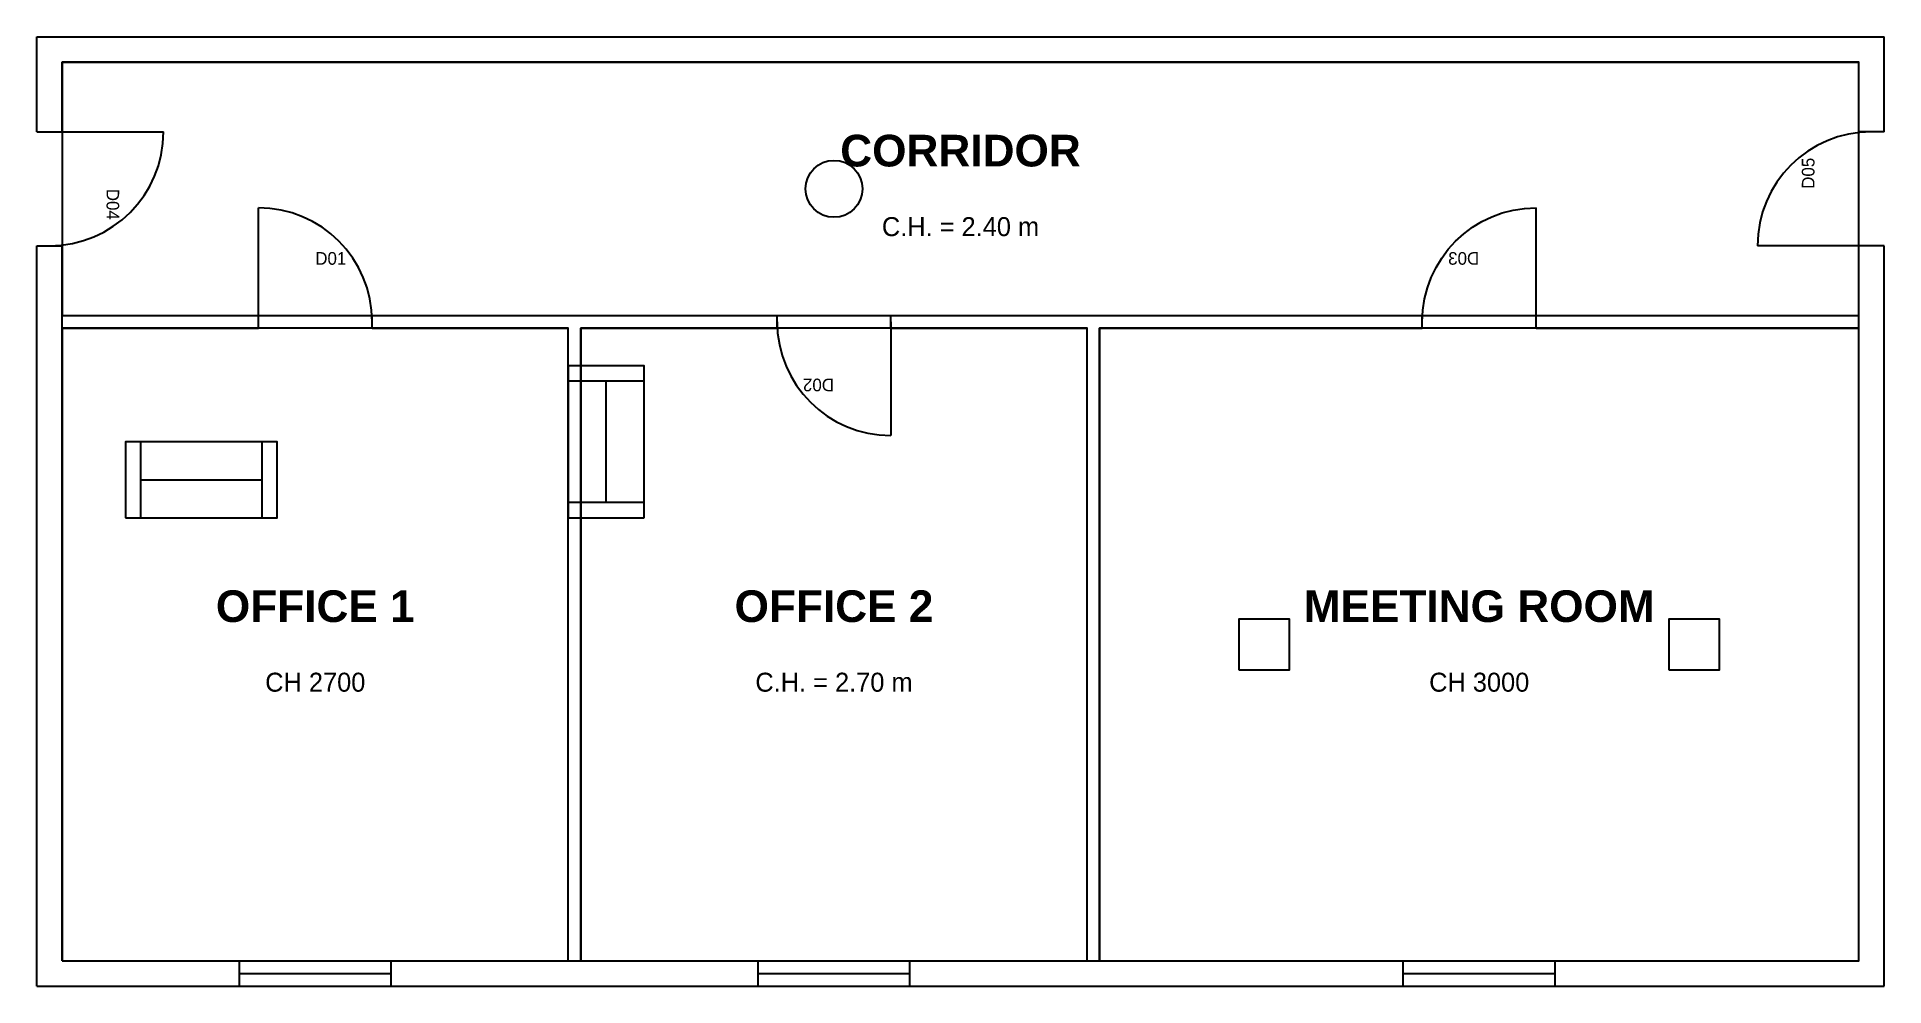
# Model space of a CAD drawing. Header units: millimetres. Extents: x -200 to 14400, y -200 to 7300.
import ezdxf

# ---------------------------------------------------------------- set-up
doc = ezdxf.new("R2010")
doc.units = ezdxf.units.MM
for name, color, linetype in [('A-ANNO-TEXT', 5, 'Continuous'), ('A-AREA', 6, 'Continuous'), ('A-DOOR', 2, 'Continuous'), ('A-FURN', 7, 'Continuous'), ('A-GLAZ', 3, 'Continuous'), ('A-WALL', 1, 'Continuous'), ('S-COLS', 4, 'Continuous')]:
    doc.layers.add(name, color=color, linetype=linetype)

# ---------------------------------------------------------------- blocks, each defined once
blk = doc.blocks.new('DOOR-SGL-900')
blk.add_line((0, 0), (0, 900))
blk.add_arc((0, 0), 900, 0, 90)
blk.add_attdef('TAG', (450, 450), '', height=100)
blk = doc.blocks.new('WIN-1200')
for p, q in [((0, 200), (1200, 200)), ((0, 100), (1200, 100)), ((0, 0), (1200, 0))]:
    blk.add_line(p, q)
blk = doc.blocks.new('DESK-1200')
for p, q in [((120, 0), (120, 600)), ((1080, 0), (1080, 600)), ((120, 300), (1080, 300))]:
    blk.add_line(p, q)
blk.add_lwpolyline([(0, 0), (1200, 0), (1200, 600), (0, 600)], close=True)

msp = doc.modelspace()

# ---------------------------------------------------------------- linework, layer by layer
at = {"layer": 'A-AREA'}
for points in [[(0, 5100), (14200, 5100), (14200, 7100), (0, 7100)], [(0, 0), (4000, 0), (4000, 5000), (0, 5000)], [(4100, 0), (8100, 0), (8100, 5000), (4100, 5000)], [(8200, 0), (14200, 0), (14200, 5000), (8200, 5000)]]:
    msp.add_lwpolyline(points, close=True, dxfattribs=at)
at = {"layer": 'A-WALL'}
for p, q in [((-200, 6550), (-200, 7300)), ((-200, 7300), (14400, 7300)), ((14400, 6550), (14400, 7300)), ((0, 6550), (0, 7100)), ((0, 7100), (14200, 7100)), ((14200, 6550), (14200, 7100)), ((-200, 6550), (0, 6550)), ((14400, 6550), (14200, 6550)), ((-200, -200), (-200, 5650)), ((-200, 5650), (0, 5650)), ((0, 0), (0, 5650)), ((14200, 0), (14200, 5650)), ((14400, 5650), (14200, 5650)), ((14400, -200), (14400, 5650)), ((0, 5100), (1550, 5100)), ((0, 5000), (1550, 5000)), ((1550, 5000), (1550, 5100)), ((2450, 5100), (5650, 5100)), ((2450, 5000), (2450, 5100)), ((2450, 5000), (4000, 5000)), ((4000, 0), (4000, 5000)), ((4100, 5000), (5650, 5000)), ((4100, 0), (4100, 5000)), ((5650, 5000), (5650, 5100)), ((6550, 5100), (10750, 5100)), ((6550, 5000), (6550, 5100)), ((6550, 5000), (8100, 5000)), ((8100, 0), (8100, 5000)), ((8200, 5000), (10750, 5000)), ((8200, 0), (8200, 5000)), ((10750, 5000), (10750, 5100)), ((11650, 5100), (14200, 5100)), ((11650, 5000), (11650, 5100)), ((11650, 5000), (14200, 5000)), ((0, 0), (1400, 0)), ((1400, -200), (1400, 0)), ((2600, 0), (5500, 0)), ((2600, -200), (2600, 0)), ((5500, -200), (5500, 0)), ((6700, 0), (10600, 0)), ((6700, -200), (6700, 0)), ((10600, -200), (10600, 0)), ((11800, 0), (14200, 0)), ((11800, -200), (11800, 0)), ((-200, -200), (1400, -200)), ((2600, -200), (5500, -200)), ((6700, -200), (10600, -200)), ((11800, -200), (14400, -200))]:
    msp.add_line(p, q, dxfattribs=at)
at = {"layer": 'S-COLS'}
for points in [[(9300, 2300), (9700, 2300), (9700, 2700), (9300, 2700)], [(12700, 2300), (13100, 2300), (13100, 2700), (12700, 2700)]]:
    msp.add_lwpolyline(points, close=True, dxfattribs=at)
msp.add_circle((6100, 6100), 225, dxfattribs=at)

# ---------------------------------------------------------------- block references
at = {"layer": 'A-DOOR'}
for p, rotation, values in [((-100, 6550), 270, {'TAG': 'D04'}), ((14300, 5650), 90, {'TAG': 'D05'}), ((6550, 5050), 180, {'TAG': 'D02'})]:
    msp.add_blockref('DOOR-SGL-900', p, dxfattribs=dict(at, rotation=rotation)).add_auto_attribs(values)
msp.add_blockref('DOOR-SGL-900', (1550, 5050), dxfattribs=at).add_auto_attribs({'TAG': 'D01'})
ref = msp.add_blockref('DOOR-SGL-900', (11650, 5050), dxfattribs=dict(at, xscale=-1))
ref.add_attrib('TAG', 'D03', (-11200, 5500), dxfattribs={"layer": '0', "extrusion": (0, 0, -1), "height": 100})
at = {"layer": 'A-FURN', "rotation": 90}
msp.add_blockref('DESK-1200', (4600, 3500), dxfattribs=at)
at = {"layer": 'A-FURN'}
msp.add_blockref('DESK-1200', (500, 3500), dxfattribs=at)
at = {"layer": 'A-GLAZ'}
for p in [(1400, -200), (5500, -200), (10600, -200)]:
    msp.add_blockref('WIN-1200', p, dxfattribs=at)

# ---------------------------------------------------------------- texts
at = {"layer": 'A-ANNO-TEXT', "attachment_point": 5}
for s, insert, char_height in [('{\\fArial|b1;CORRIDOR}', (7100, 6400), 250), ('C.H. = 2.40 m', (7100, 5800), 150), ('{\\fArial|b1;OFFICE 1}', (2000, 2800), 250), ('{\\fArial|b1;OFFICE 2}', (6100, 2800), 250), ('{\\fArial|b1;MEETING ROOM}', (11200, 2800), 250), ('CH 2700', (2000, 2200), 150), ('C.H. = 2.70 m', (6100, 2200), 150), ('CH 3000', (11200, 2200), 150)]:
    msp.add_mtext(s, dxfattribs=dict(at, insert=insert, char_height=char_height))

doc.saveas('drawing.dxf')
